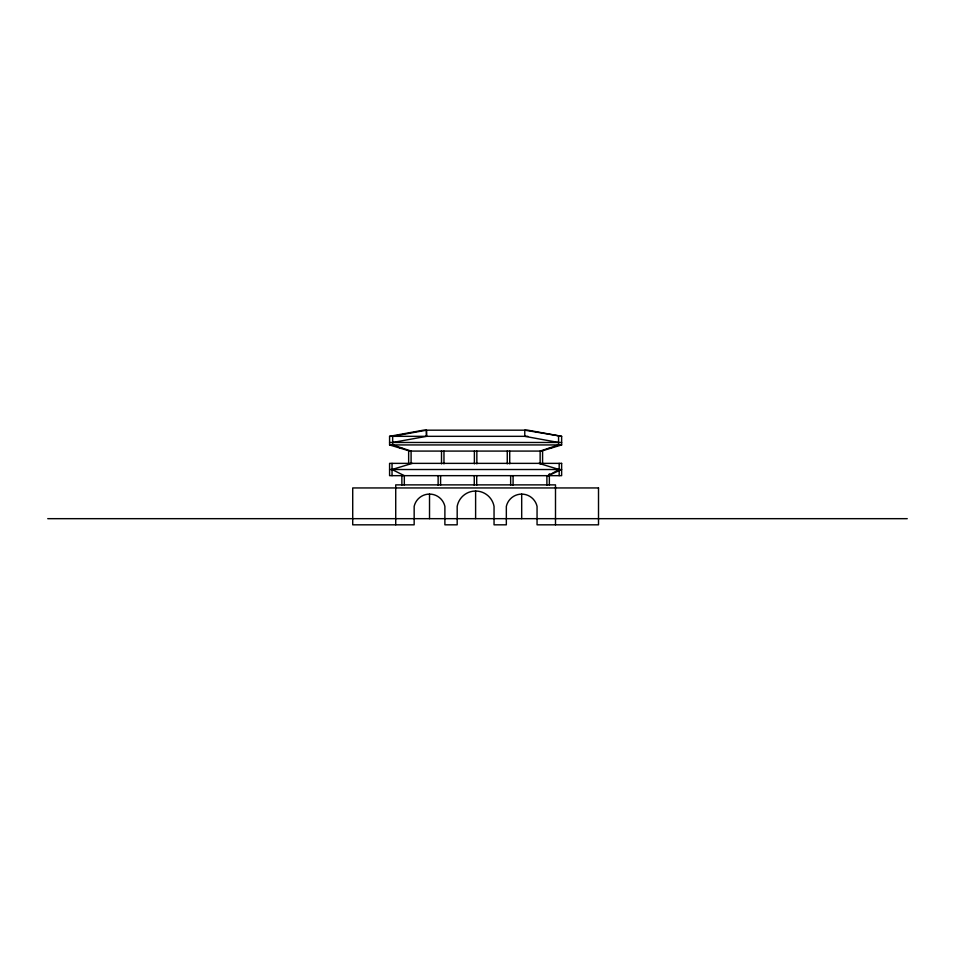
<?xml version="1.0" encoding="UTF-8"?>
<svg xmlns="http://www.w3.org/2000/svg" width="955" height="955" viewBox="0 0 955 955"><rect width="100%" height="100%" fill="white"/><g stroke="black" fill="none" stroke-linecap="round" stroke-linejoin="round"><path stroke-width="1.43" d="M560.287 470.123L548.122 475.662L559.176 469.514L538.907 463.366M412.321 463.366L392.039 469.514L404.323 475.662L404.323 485.212M541.366 451.082L561.636 444.935L561.636 436.328L527.84 430.18L423.375 430.18L389.58 436.328L389.58 444.935L409.862 451.082M392.66 442.475L426.563 436.328L426.455 430.18L392.66 436.328L392.66 444.935L411.092 451.082L411.092 462.96M389.58 436.328L527.84 436.328M558.568 442.475L524.773 436.328L524.773 430.18L561.636 436.328M389.58 442.475L561.636 442.475M389.58 444.935L561.636 444.935M399.727 448.002L401.864 448.002M549.352 448.002L551.501 448.002M408.633 451.082L542.583 451.082L542.583 463.844M389.58 469.514L561.636 469.514M47.75 518.672L907.25 518.672M559.176 463.366L559.176 475.662M558.568 436.328L558.568 444.935L540.136 451.082L540.136 463.844M555.5 524.82L555.5 484.877L395.728 484.877L395.728 524.82M549.352 473.764L549.352 485.104M546.893 475.662L546.893 485.212M521.693 494.093L521.693 518.672M513.086 475.662L513.086 485.212M510.65 475.662L510.65 485.212M509.719 451.082L509.719 463.844M507.26 451.082L507.26 463.844M476.843 451.082L476.843 463.844M476.712 475.662L476.712 485.212M475.614 491.013L475.614 518.672M474.384 451.082L474.384 463.844M474.265 475.662L474.265 485.212M443.968 451.082L443.968 463.844M441.508 451.082L441.508 463.844M440.589 475.662L440.589 485.212M438.13 475.662L438.13 485.212M429.523 494.093L429.523 518.672M426.455 430.18L426.455 436.328M408.645 451.082L408.645 463.235M401.876 475.184L401.876 485.104M392.039 463.366L392.039 475.662M561.636 463.366L389.58 463.366L389.58 475.662L561.636 475.662L561.636 463.366M598.51 487.945L352.717 487.945L352.717 524.82L414.16 524.82L414.16 506.377A15.746 15.746 0 0 1 444.887 506.377L444.887 524.82L457.182 524.82L457.182 506.377A18.742 18.742 0 0 1 494.045 506.377L494.045 524.82L506.341 524.82L506.341 506.377A15.746 15.746 0 0 1 537.056 506.377L537.056 524.82L598.51 524.82L598.51 487.945"/></g></svg>
